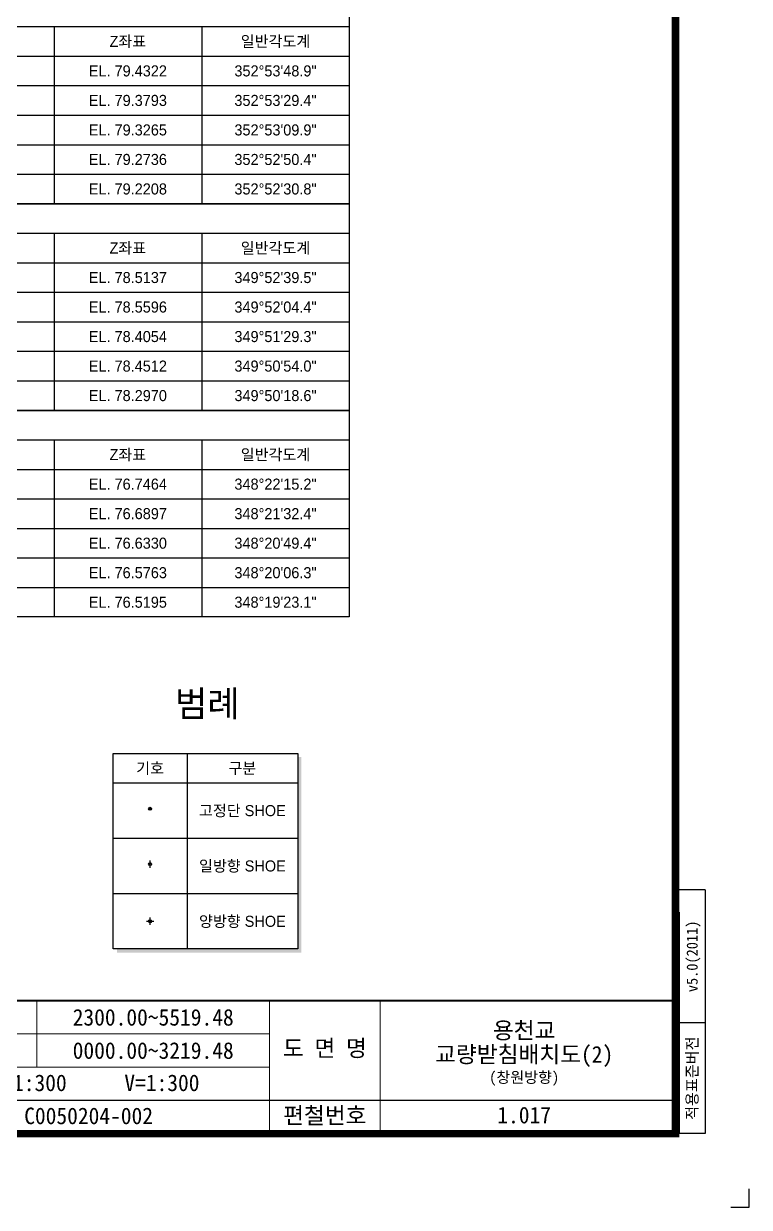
# Model space of a CAD drawing. Header units: feet. Extents: x 0 to 252300, y 0 to 178200.
# Drawn here: x 193323 to 252300, y 0 to 96242 of the extents above; entities that cross this region are included whole.
import ezdxf
from ezdxf.enums import TextEntityAlignment as Align

# ---------------------------------------------------------------- set-up
doc = ezdxf.new("R2010")
doc.units = ezdxf.units.FT
doc.header["$LTSCALE"] = 3000
doc.header["$MEASUREMENT"] = 0
for name, color, linetype in [('CS-CONC-LEAN', 3, 'CONTINUOUS'), ('CS-TABL-LIN2', 1, 'CONTINUOUS'), ('CS-TABL-TEX2', 3, 'CONTINUOUS'), ('CX-BORD', 3, 'CONTINUOUS'), ('CX-BORD-LIN1', 4, 'CONTINUOUS'), ('CX-BORD-LIN2', 3, 'CONTINUOUS'), ('CX-BORD-TEX2', 7, 'CONTINUOUS'), ('CX-BORD-TEX3', 6, 'CONTINUOUS'), ('CX-MISC', 2, 'CONTINUOUS'), ('CZ-TEX1', 6, 'CONTINUOUS')]:
    doc.layers.add(name, color=color, linetype=linetype)
doc.styles.add('A_STANDARD', font='')
doc.styles.add('TB_TEXT', font='')
doc.styles.add('TB_WBTXT', font='')
doc.styles.add('TB_WMTXT', font='')
doc.styles.get('A_STANDARD').set_extended_font_data('Dotum')
doc.styles.get('TB_TEXT').set_extended_font_data('DotumChe')
doc.styles.get('TB_WBTXT').set_extended_font_data('Dotum')
doc.styles.get('TB_WMTXT').set_extended_font_data('DotumChe')

# ---------------------------------------------------------------- blocks, each defined once
blk = doc.blocks.new('CXBLKA1')
at = {"layer": 'CX-BORD-LIN1', "const_width": 2}
blk.add_lwpolyline([(796, 0), (0, 0), (0, 554), (796, 554)], close=True, dxfattribs=at)
at = {"layer": 'CX-BORD-LIN1'}
for points, const_width in [([(796, 36), (0, 36)], 0.6), ([(686, 0), (686, 36)], 0.3)]:
    blk.add_lwpolyline(points, dxfattribs=dict(at, const_width=const_width))
at = {"layer": 'CX-BORD-LIN2'}
for p, q in [((804, 66.03), (796, 66.03)), ((804, 66.03), (804, 0)), ((797, 60), (797, 0)), ((804, 30), (796, 30)), ((804, 0), (797, 0))]:
    blk.add_line(p, q, dxfattribs=at)
at = {"layer": 'CX-BORD-LIN2', "const_width": 0.3}
for points in [[(623, 18), (623, 36)], [(716, 0), (716, 36)], [(686, 27), (558, 27)], [(686, 18), (558, 18)], [(796, 9), (558, 9)]]:
    blk.add_lwpolyline(points, dxfattribs=at)
at = {"layer": 'CX-MISC'}
blk.add_lwpolyline([(811, -20), (816, -20), (816, -15)], dxfattribs=at)
at = {"layer": 'CX-BORD-LIN1', "style": 'TB_TEXT'}
for tag, height, p in [('TR_RNUM5', 3, (285.11, 32.64)), ('TR_RDAT5', 3.5, (317.5, 33)), ('TR_DGN5', 3.5, (451.12, 33)), ('TR_CHK5', 3.5, (491.12, 33)), ('TR_APP5', 3.5, (531.12, 33)), ('TR_RNUM4', 3, (285.11, 26.64)), ('TR_RDAT4', 3.5, (317.5, 27)), ('TR_DGN4', 3.5, (451.12, 27)), ('TR_CHK4', 3.5, (491.12, 27)), ('TR_APP4', 3.5, (531.12, 27)), ('TR_RDAT3', 3.5, (317.5, 21)), ('TR_DGN3', 3.5, (451.12, 21)), ('TR_CHK3', 3.5, (491.12, 21)), ('TR_APP3', 3.5, (531.12, 21)), ('TR_RNUM3', 3, (285.11, 20.64)), ('TR_RNUM2', 3, (285.11, 14.64)), ('TR_RDAT2', 3.5, (317.5, 15)), ('TR_DGN2', 3.5, (451.12, 15)), ('TR_CHK2', 3.5, (491.12, 15)), ('TR_APP2', 3.5, (531.12, 15)), ('TR_RNUM1', 3, (285.11, 8.64)), ('TR_RDAT1', 3.5, (317.5, 9)), ('TR_DGN1', 3.5, (451.12, 9)), ('TR_CHK1', 3.5, (491.12, 9)), ('TR_APP1', 3.5, (531.12, 9))]:
    blk.add_attdef(tag, text='', height=height, dxfattribs=at).set_placement(p, align=Align.MIDDLE_CENTER)
for tag, p in [('TR_RCON5', (342.3, 33)), ('TR_RCON4', (342.3, 27)), ('TR_RCON3', (342.3, 21)), ('TR_RCON2', (342.3, 15)), ('TR_RCON1', (342.3, 9))]:
    blk.add_attdef(tag, text='', height=3.5, dxfattribs=at).set_placement(p, align=Align.MIDDLE_LEFT)
at = {"layer": 'CX-BORD-LIN2', "style": 'TB_TEXT'}
blk.add_text('적용표준버전', height=3, rotation=90, dxfattribs=at).set_placement((800.5, 15), align=Align.MIDDLE_CENTER)
blk.add_attdef('TD_VERSION', text='', height=3, rotation=90, dxfattribs=at).set_placement((800.5, 48.01), align=Align.MIDDLE_CENTER)
at = {"layer": 'CX-BORD-TEX2', "style": 'TB_WMTXT'}
for tag, height, p in [('TB_CNAME', 5, (15.34, 531.83)), ('TB_CSCOP', 4, (16.63, 523.83))]:
    blk.add_attdef(tag, text='', height=height, dxfattribs=at).set_placement(p, align=Align.BOTTOM_LEFT)
at = {"layer": 'CX-BORD-TEX2', "style": 'TB_WBTXT'}
for tag, height, p in [('TB_MTITIL', 10, (398, 533.33)), ('TB_STITL', 7, (398, 518.33))]:
    blk.add_attdef(tag, text='', height=height, dxfattribs=at).set_placement(p, align=Align.MIDDLE_CENTER)
at = {"layer": 'CX-BORD-TEX3', "style": 'TB_TEXT'}
for s, p in [('도 면 명', (701, 23.19)), ('편철번호', (701, 5))]:
    blk.add_text(s, height=4.5, dxfattribs=at).set_placement(p, align=Align.MIDDLE)
for tag, height, p in [('TD_LNDST', 4.5, (215, 31.5)), ('TD_DSECT', 4.5, (605.5, 31.5)), ('TD_DDIST', 4.5, (654.5, 31.5)), ('TD_DNAME_TOP', 4.5, (755, 27.96)), ('TD_CSECT', 4.5, (605.5, 22.5)), ('TD_CDIST', 4.5, (654.5, 22.5)), ('TD_DNAME_MAIN', 4.5, (755, 21.47)), ('TD_HSCAL', 4.5, (620.88, 13.75)), ('TD_VSCAL', 4.5, (656.86, 13.75)), ('TD_DNAME_BOT', 3, (755, 15.25)), ('TD_CCOMP', 4.5, (215, 13.59)), ('TD_FIELD', 4.5, (180, 5.13)), ('TD_CSTEP', 4.5, (250.74, 5.13)), ('TD_DWGCODE', 4.5, (637, 4.79)), ('TD_DWGNO', 4.5, (755, 5))]:
    blk.add_attdef(tag, text='', height=height, dxfattribs=at).set_placement(p, align=Align.MIDDLE_CENTER)
for tag, height, width, p in [('TD_DCOMP', 4.5, 0.95, (215, 22.59)), ('TD_CNAME', 5, 0.78, (65, 7.6))]:
    blk.add_attdef(tag, text='', height=height, dxfattribs=dict(at, width=width)).set_placement(p, align=Align.MIDDLE_CENTER)

msp = doc.modelspace()

# ---------------------------------------------------------------- linework, layer by layer
at = {"layer": 'CS-CONC-LEAN'}
for p, q in [((203597, 27606), (203597, 28206)), ((203297, 23256), (203897, 23256)), ((203597, 22956), (203597, 23556))]:
    msp.add_line(p, q, dxfattribs=at)
at = {"layer": 'CS-CONC-LEAN', "const_width": 120}
msp.add_lwpolyline([(203657, 32406, 1), (203537, 32406, 1)], format="xyb", close=True, dxfattribs=at)
at = {"layer": 'CS-CONC-LEAN'}
for centre in [(203597, 32406), (203597, 27906), (203597, 23256)]:
    msp.add_circle(centre, 120, dxfattribs=at)
for points in [[(203597, 28206), (203567, 28116), (203597, 28206), (203627, 28116)], [(203597, 27606), (203567, 27696), (203597, 27606), (203627, 27696)], [(203297, 23256), (203387, 23226), (203297, 23256), (203387, 23286)], [(203597, 23556), (203567, 23466), (203597, 23556), (203627, 23466)], [(203897, 23256), (203807, 23226), (203897, 23256), (203807, 23286)], [(203597, 22956), (203567, 23046), (203597, 22956), (203627, 23046)]]:
    msp.add_solid(points, dxfattribs=at)
at = {"layer": 'CS-TABL-LIN2'}
for p, q in [((32590, 96002), (219790, 96002)), ((195790, 96002), (195790, 81602)), ((207790, 96002), (207790, 81602)), ((32590, 93602), (219790, 93602)), ((32590, 91202), (219790, 91202)), ((32590, 88802), (219790, 88802)), ((32590, 86402), (219790, 86402)), ((32590, 84002), (219790, 84002)), ((32590, 79202), (219790, 79202)), ((195790, 79202), (195790, 64802)), ((207790, 79202), (207790, 64802)), ((32590, 76802), (219790, 76802)), ((32590, 74402), (219790, 74402)), ((32590, 72002), (219790, 72002)), ((32590, 69602), (219790, 69602)), ((32590, 67202), (219790, 67202)), ((32590, 62402), (219790, 62402)), ((195790, 62402), (195790, 48002)), ((207790, 62402), (207790, 48002)), ((32590, 60002), (219790, 60002)), ((32590, 57602), (219790, 57602)), ((32590, 55202), (219790, 55202)), ((32590, 52802), (219790, 52802)), ((32590, 50402), (219790, 50402)), ((206597, 36906), (206597, 21006)), ((200597, 34506), (215597, 34506)), ((200597, 30006), (215597, 30006)), ((200597, 25506), (215597, 25506))]:
    msp.add_line(p, q, dxfattribs=at)
for points in [[(32590, 98402), (219790, 98402), (219790, 81602), (32590, 81602)], [(32590, 81602), (219790, 81602), (219790, 64802), (32590, 64802)], [(32590, 64802), (219790, 64802), (219790, 48002), (32590, 48002)], [(200597, 36906), (215597, 36906), (215597, 21006), (200597, 21006)]]:
    msp.add_lwpolyline(points, close=True, dxfattribs=at)
for points in [[(215597, 36606), (215897, 36606), (215597, 21006), (215897, 21006)], [(200897, 21006), (215897, 21006), (200897, 20706), (215897, 20706)]]:
    msp.add_solid(points, dxfattribs=at)

# ---------------------------------------------------------------- block references
at = {"layer": 'CX-BORD'}
ref = msp.add_blockref('CXBLKA1', (7500, 6000), dxfattribs=dict(at, xscale=300, yscale=300, zscale=300))
ref.add_attrib('TD_DDIST', '2300.00~5519.48', dxfattribs={"layer": 'CX-BORD-TEX3', "height": 1350, "style": 'TB_TEXT'}).set_placement((203850, 15450), align=Align.MIDDLE_CENTER)
ref.add_attrib('TD_CDIST', '0000.00~3219.48', dxfattribs={"layer": 'CX-BORD-TEX3', "height": 1350, "style": 'TB_TEXT'}).set_placement((203850, 12750), align=Align.MIDDLE_CENTER)
ref.add_attrib('TD_DNAME_MAIN', '교량받침배치도(2)', dxfattribs={"layer": 'CX-BORD-TEX3', "height": 1350, "style": 'TB_TEXT'}).set_placement((234000, 12442), align=Align.MIDDLE_CENTER)
ref.add_attrib('TD_DNAME_TOP', '용천교', dxfattribs={"layer": 'CX-BORD-TEX3', "height": 1350, "style": 'TB_TEXT'}).set_placement((234000, 14387), align=Align.MIDDLE_CENTER)
ref.add_attrib('TD_DNAME_BOT', '(창원방향)', dxfattribs={"layer": 'CX-BORD-TEX3', "height": 900, "style": 'TB_TEXT'}).set_placement((234000, 10575), align=Align.MIDDLE_CENTER)
ref.add_attrib('TD_HSCAL', 'H=1:300', dxfattribs={"layer": 'CX-BORD-TEX3', "height": 1350, "style": 'TB_TEXT'}).set_placement((193765, 10125), align=Align.MIDDLE_CENTER)
ref.add_attrib('TD_VSCAL', 'V=1:300', dxfattribs={"layer": 'CX-BORD-TEX3', "height": 1350, "style": 'TB_TEXT'}).set_placement((204558, 10125), align=Align.MIDDLE_CENTER)
ref.add_attrib('TD_DWGCODE', 'C0050204-002', dxfattribs={"layer": 'CX-BORD-TEX3', "height": 1350, "style": 'TB_TEXT'}).set_placement((198600, 7437), align=Align.MIDDLE_CENTER)
ref.add_attrib('TD_DWGNO', '1.017', dxfattribs={"layer": 'CX-BORD-TEX3', "height": 1350, "style": 'TB_TEXT'}).set_placement((234000, 7501), align=Align.MIDDLE_CENTER)
ref.add_attrib('TD_VERSION', 'v5.0(2011)', dxfattribs={"layer": 'CX-BORD-LIN2', "height": 900, "rotation": 90, "style": 'TB_TEXT'}).set_placement((247650, 20404), align=Align.MIDDLE_CENTER)

# ---------------------------------------------------------------- texts
at = {"layer": 'CS-TABL-TEX2', "style": 'A_STANDARD'}
for s, p in [('Z좌표', (201790, 94802)), ('일반각도계', (213790, 94802)), ('EL. 79.4322', (201790, 92402)), ('352°53\'48.9"', (213790, 92402)), ('EL. 79.3793', (201790, 90002)), ('352°53\'29.4"', (213790, 90002)), ('EL. 79.3265', (201790, 87602)), ('352°53\'09.9"', (213790, 87602)), ('EL. 79.2736', (201790, 85202)), ('352°52\'50.4"', (213790, 85202)), ('EL. 79.2208', (201790, 82802)), ('352°52\'30.8"', (213790, 82802)), ('Z좌표', (201790, 78002)), ('일반각도계', (213790, 78002)), ('EL. 78.5137', (201790, 75602)), ('349°52\'39.5"', (213790, 75602)), ('EL. 78.5596', (201790, 73202)), ('349°52\'04.4"', (213790, 73202)), ('EL. 78.4054', (201790, 70802)), ('349°51\'29.3"', (213790, 70802)), ('EL. 78.4512', (201790, 68402)), ('349°50\'54.0"', (213790, 68402)), ('EL. 78.2970', (201790, 66002)), ('349°50\'18.6"', (213790, 66002)), ('Z좌표', (201790, 61202)), ('일반각도계', (213790, 61202)), ('EL. 76.7464', (201790, 58802)), ('348°22\'15.2"', (213790, 58802)), ('EL. 76.6897', (201790, 56402)), ('348°21\'32.4"', (213790, 56402)), ('EL. 76.6330', (201790, 54002)), ('348°20\'49.4"', (213790, 54002)), ('EL. 76.5763', (201790, 51602)), ('348°20\'06.3"', (213790, 51602)), ('EL. 76.5195', (201790, 49202)), ('348°19\'23.1"', (213790, 49202)), ('기호', (203597, 35706)), ('구분', (211097, 35706)), ('고정단 SHOE', (211097, 32256)), ('일방향 SHOE', (211097, 27756)), ('양방향 SHOE', (211097, 23256))]:
    msp.add_text(s, height=900, dxfattribs=at).set_placement(p, align=Align.MIDDLE_CENTER)
at = {"layer": 'CZ-TEX1', "style": 'A_STANDARD'}
msp.add_text('범례', height=2100, dxfattribs=at).set_placement((208247, 39906), align=Align.CENTER)

doc.saveas('drawing.dxf')
